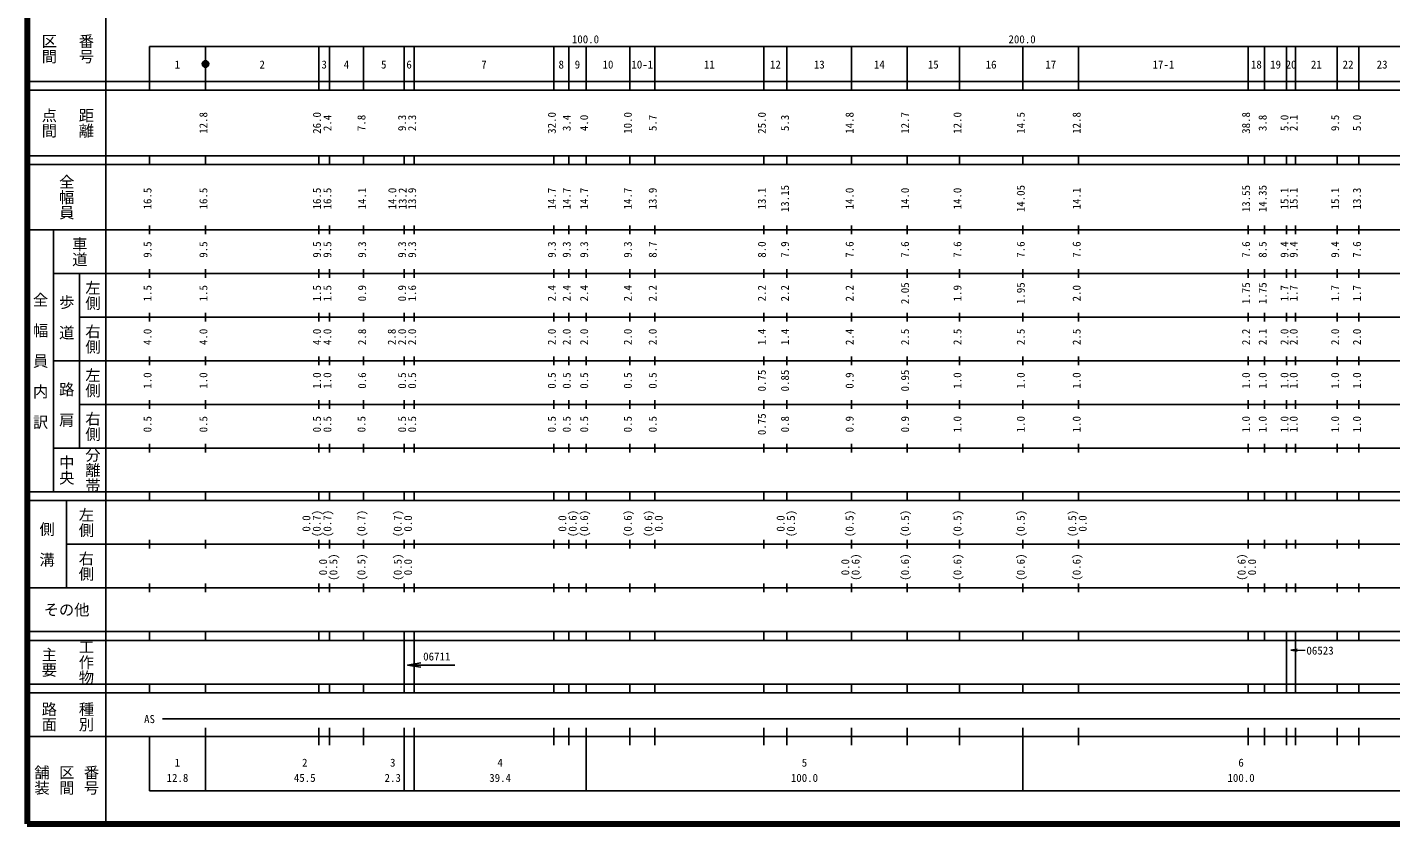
# Model space of a CAD drawing. Units: millimetres on the paper, enlarged 1000 times. Extents: x 40000 to 680000, y 20000 to 380000.
# Drawn here: x 40000 to 352278, y 20000 to 202409 of the extents above; entities that cross this region are included whole.
import ezdxf
from ezdxf.enums import TextEntityAlignment as Align

# ---------------------------------------------------------------- set-up
doc = ezdxf.new("R2010")
doc.units = ezdxf.units.MM
doc.header["$LTSCALE"] = 1000
for name, color, linetype, lineweight in [('M-TTL', 2, 'Continuous', 140), ('M-TTL-BAND', 7, 'Continuous', 25), ('M-TTL-TXT', 7, 'Continuous', 13)]:
    doc.layers.add(name, color=color, linetype=linetype, lineweight=lineweight)
doc.styles.add('@ＭＳ ゴシック', font='')
doc.styles.add('ＭＳ ゴシック', font='')
doc.styles.get('@ＭＳ ゴシック').set_extended_font_data('@MS Gothic')
doc.styles.get('ＭＳ ゴシック').set_extended_font_data('MS Gothic')

# ---------------------------------------------------------------- blocks, each defined once
blk = doc.blocks.new('open_arrow')
at = {"color": 0, "linetype": 'Continuous', "lineweight": -2}
blk.add_lwpolyline([(7.5, 1.25), (0, 0), (7.5, -1.25)], dxfattribs=at)

msp = doc.modelspace()

# ---------------------------------------------------------------- linework, layer by layer
at = {"layer": 'M-TTL'}
for p, q in [((40000, 380000), (40000, 20000)), ((40000, 20000), (680000, 20000))]:
    msp.add_line(p, q, dxfattribs=at)
at = {"layer": 'M-TTL-BAND'}
for p, q in [((58000, 370000), (58000, 20000)), ((68000, 198000), (68000, 188000)), ((68000, 198000), (579000, 198000)), ((80800, 188000), (80800, 198000)), ((106800, 188000), (106800, 198000)), ((109200, 188000), (109200, 198000)), ((117000, 188000), (117000, 198000)), ((126300, 188000), (126300, 198000)), ((128600, 188000), (128600, 198000)), ((160600, 188000), (160600, 198000)), ((164000, 188000), (164000, 198000)), ((168000, 188000), (168000, 198000)), ((178000, 188000), (178000, 198000)), ((183700, 188000), (183700, 198000)), ((208700, 188000), (208700, 198000)), ((214000, 188000), (214000, 198000)), ((228800, 188000), (228800, 198000)), ((241500, 188000), (241500, 198000)), ((253500, 188000), (253500, 198000)), ((268000, 188000), (268000, 198000)), ((280800, 188000), (280800, 198000)), ((319600, 188000), (319600, 198000)), ((323400, 188000), (323400, 198000)), ((328400, 188000), (328400, 198000)), ((330500, 188000), (330500, 198000)), ((340000, 188000), (340000, 198000)), ((345000, 188000), (345000, 198000)), ((40000, 190000), (579000, 190000)), ((40000, 188000), (579000, 188000)), ((40000, 173000), (579000, 173000)), ((68000, 171000), (68000, 173000)), ((80800, 171000), (80800, 173000)), ((106800, 171000), (106800, 173000)), ((109200, 171000), (109200, 173000)), ((117000, 171000), (117000, 173000)), ((126300, 171000), (126300, 173000)), ((128600, 171000), (128600, 173000)), ((160600, 171000), (160600, 173000)), ((164000, 171000), (164000, 173000)), ((168000, 171000), (168000, 173000)), ((178000, 171000), (178000, 173000)), ((183700, 171000), (183700, 173000)), ((208700, 171000), (208700, 173000)), ((214000, 171000), (214000, 173000)), ((228800, 171000), (228800, 173000)), ((241500, 171000), (241500, 173000)), ((253500, 171000), (253500, 173000)), ((268000, 171000), (268000, 173000)), ((280800, 171000), (280800, 173000)), ((319600, 171000), (319600, 173000)), ((323400, 171000), (323400, 173000)), ((328400, 171000), (328400, 173000)), ((330500, 171000), (330500, 173000)), ((340000, 171000), (340000, 173000)), ((345000, 171000), (345000, 173000)), ((40000, 171000), (579000, 171000)), ((68000, 155000), (68000, 157000)), ((80800, 155000), (80800, 157000)), ((106800, 155000), (106800, 157000)), ((109200, 155000), (109200, 157000)), ((117000, 155000), (117000, 157000)), ((126300, 155000), (126300, 157000)), ((128600, 155000), (128600, 157000)), ((160600, 155000), (160600, 157000)), ((164000, 155000), (164000, 157000)), ((168000, 155000), (168000, 157000)), ((178000, 155000), (178000, 157000)), ((183700, 155000), (183700, 157000)), ((208700, 155000), (208700, 157000)), ((214000, 155000), (214000, 157000)), ((228800, 155000), (228800, 157000)), ((241500, 155000), (241500, 157000)), ((253500, 155000), (253500, 157000)), ((268000, 155000), (268000, 157000)), ((280800, 155000), (280800, 157000)), ((319600, 155000), (319600, 157000)), ((323400, 155000), (323400, 157000)), ((328400, 155000), (328400, 157000)), ((330500, 155000), (330500, 157000)), ((340000, 155000), (340000, 157000)), ((345000, 155000), (345000, 157000)), ((40000, 156000), (579000, 156000)), ((46000, 96000), (46000, 156000)), ((68000, 145000), (68000, 147000)), ((80800, 145000), (80800, 147000)), ((106800, 145000), (106800, 147000)), ((109200, 145000), (109200, 147000)), ((117000, 145000), (117000, 147000)), ((126300, 145000), (126300, 147000)), ((128600, 145000), (128600, 147000)), ((160600, 145000), (160600, 147000)), ((164000, 145000), (164000, 147000)), ((168000, 145000), (168000, 147000)), ((178000, 145000), (178000, 147000)), ((183700, 145000), (183700, 147000)), ((208700, 145000), (208700, 147000)), ((214000, 145000), (214000, 147000)), ((228800, 145000), (228800, 147000)), ((241500, 145000), (241500, 147000)), ((253500, 145000), (253500, 147000)), ((268000, 145000), (268000, 147000)), ((280800, 145000), (280800, 147000)), ((319600, 145000), (319600, 147000)), ((323400, 145000), (323400, 147000)), ((328400, 145000), (328400, 147000)), ((330500, 145000), (330500, 147000)), ((340000, 145000), (340000, 147000)), ((345000, 145000), (345000, 147000)), ((46000, 146000), (579000, 146000)), ((52000, 146000), (52000, 106000)), ((52000, 136000), (579000, 136000)), ((68000, 135000), (68000, 137000)), ((80800, 135000), (80800, 137000)), ((106800, 135000), (106800, 137000)), ((109200, 135000), (109200, 137000)), ((117000, 135000), (117000, 137000)), ((126300, 135000), (126300, 137000)), ((128600, 135000), (128600, 137000)), ((160600, 135000), (160600, 137000)), ((164000, 135000), (164000, 137000)), ((168000, 135000), (168000, 137000)), ((178000, 135000), (178000, 137000)), ((183700, 135000), (183700, 137000)), ((208700, 135000), (208700, 137000)), ((214000, 135000), (214000, 137000)), ((228800, 135000), (228800, 137000)), ((241500, 135000), (241500, 137000)), ((253500, 135000), (253500, 137000)), ((268000, 135000), (268000, 137000)), ((280800, 135000), (280800, 137000)), ((319600, 135000), (319600, 137000)), ((323400, 135000), (323400, 137000)), ((328400, 135000), (328400, 137000)), ((330500, 135000), (330500, 137000)), ((340000, 135000), (340000, 137000)), ((345000, 135000), (345000, 137000)), ((46000, 126000), (579000, 126000)), ((68000, 125000), (68000, 127000)), ((80800, 125000), (80800, 127000)), ((106800, 125000), (106800, 127000)), ((109200, 125000), (109200, 127000)), ((117000, 125000), (117000, 127000)), ((126300, 125000), (126300, 127000)), ((128600, 125000), (128600, 127000)), ((160600, 125000), (160600, 127000)), ((164000, 125000), (164000, 127000)), ((168000, 125000), (168000, 127000)), ((178000, 125000), (178000, 127000)), ((183700, 125000), (183700, 127000)), ((208700, 125000), (208700, 127000)), ((214000, 125000), (214000, 127000)), ((228800, 125000), (228800, 127000)), ((241500, 125000), (241500, 127000)), ((253500, 125000), (253500, 127000)), ((268000, 125000), (268000, 127000)), ((280800, 125000), (280800, 127000)), ((319600, 125000), (319600, 127000)), ((323400, 125000), (323400, 127000)), ((328400, 125000), (328400, 127000)), ((330500, 125000), (330500, 127000)), ((340000, 125000), (340000, 127000)), ((345000, 125000), (345000, 127000)), ((52000, 116000), (579000, 116000)), ((68000, 115000), (68000, 117000)), ((80800, 115000), (80800, 117000)), ((106800, 115000), (106800, 117000)), ((109200, 115000), (109200, 117000)), ((117000, 115000), (117000, 117000)), ((126300, 115000), (126300, 117000)), ((128600, 115000), (128600, 117000)), ((160600, 115000), (160600, 117000)), ((164000, 115000), (164000, 117000)), ((168000, 115000), (168000, 117000)), ((178000, 115000), (178000, 117000)), ((183700, 115000), (183700, 117000)), ((208700, 115000), (208700, 117000)), ((214000, 115000), (214000, 117000)), ((228800, 115000), (228800, 117000)), ((241500, 115000), (241500, 117000)), ((253500, 115000), (253500, 117000)), ((268000, 115000), (268000, 117000)), ((280800, 115000), (280800, 117000)), ((319600, 115000), (319600, 117000)), ((323400, 115000), (323400, 117000)), ((328400, 115000), (328400, 117000)), ((330500, 115000), (330500, 117000)), ((340000, 115000), (340000, 117000)), ((345000, 115000), (345000, 117000)), ((68000, 105000), (68000, 107000)), ((80800, 105000), (80800, 107000)), ((106800, 105000), (106800, 107000)), ((109200, 105000), (109200, 107000)), ((117000, 105000), (117000, 107000)), ((126300, 105000), (126300, 107000)), ((128600, 105000), (128600, 107000)), ((160600, 105000), (160600, 107000)), ((164000, 105000), (164000, 107000)), ((168000, 105000), (168000, 107000)), ((178000, 105000), (178000, 107000)), ((183700, 105000), (183700, 107000)), ((208700, 105000), (208700, 107000)), ((214000, 105000), (214000, 107000)), ((228800, 105000), (228800, 107000)), ((241500, 105000), (241500, 107000)), ((253500, 105000), (253500, 107000)), ((268000, 105000), (268000, 107000)), ((280800, 105000), (280800, 107000)), ((319600, 105000), (319600, 107000)), ((323400, 105000), (323400, 107000)), ((328400, 105000), (328400, 107000)), ((330500, 105000), (330500, 107000)), ((340000, 105000), (340000, 107000)), ((345000, 105000), (345000, 107000)), ((46000, 106000), (579000, 106000)), ((40000, 96000), (579000, 96000)), ((40000, 94000), (579000, 94000)), ((49000, 94000), (49000, 74000)), ((68000, 94000), (68000, 96000)), ((80800, 94000), (80800, 96000)), ((106800, 94000), (106800, 96000)), ((109200, 94000), (109200, 96000)), ((117000, 94000), (117000, 96000)), ((126300, 94000), (126300, 96000)), ((128600, 94000), (128600, 96000)), ((160600, 94000), (160600, 96000)), ((164000, 94000), (164000, 96000)), ((168000, 94000), (168000, 96000)), ((178000, 94000), (178000, 96000)), ((183700, 94000), (183700, 96000)), ((208700, 94000), (208700, 96000)), ((214000, 94000), (214000, 96000)), ((228800, 94000), (228800, 96000)), ((241500, 94000), (241500, 96000)), ((253500, 94000), (253500, 96000)), ((268000, 94000), (268000, 96000)), ((280800, 94000), (280800, 96000)), ((319600, 94000), (319600, 96000)), ((323400, 94000), (323400, 96000)), ((328400, 94000), (328400, 96000)), ((330500, 94000), (330500, 96000)), ((340000, 94000), (340000, 96000)), ((345000, 94000), (345000, 96000)), ((68000, 83000), (68000, 85000)), ((80800, 83000), (80800, 85000)), ((106800, 83000), (106800, 85000)), ((109200, 83000), (109200, 85000)), ((117000, 83000), (117000, 85000)), ((126300, 83000), (126300, 85000)), ((128600, 83000), (128600, 85000)), ((160600, 83000), (160600, 85000)), ((164000, 83000), (164000, 85000)), ((168000, 83000), (168000, 85000)), ((178000, 83000), (178000, 85000)), ((183700, 83000), (183700, 85000)), ((208700, 83000), (208700, 85000)), ((214000, 83000), (214000, 85000)), ((228800, 83000), (228800, 85000)), ((241500, 83000), (241500, 85000)), ((253500, 83000), (253500, 85000)), ((268000, 83000), (268000, 85000)), ((280800, 83000), (280800, 85000)), ((319600, 83000), (319600, 85000)), ((323400, 83000), (323400, 85000)), ((328400, 83000), (328400, 85000)), ((330500, 83000), (330500, 85000)), ((340000, 83000), (340000, 85000)), ((345000, 83000), (345000, 85000)), ((49000, 84000), (579000, 84000)), ((68000, 73000), (68000, 75000)), ((80800, 73000), (80800, 75000)), ((106800, 73000), (106800, 75000)), ((109200, 73000), (109200, 75000)), ((117000, 73000), (117000, 75000)), ((126300, 73000), (126300, 75000)), ((128600, 73000), (128600, 75000)), ((160600, 73000), (160600, 75000)), ((164000, 73000), (164000, 75000)), ((168000, 73000), (168000, 75000)), ((178000, 73000), (178000, 75000)), ((183700, 73000), (183700, 75000)), ((208700, 73000), (208700, 75000)), ((214000, 73000), (214000, 75000)), ((228800, 73000), (228800, 75000)), ((241500, 73000), (241500, 75000)), ((253500, 73000), (253500, 75000)), ((268000, 73000), (268000, 75000)), ((280800, 73000), (280800, 75000)), ((319600, 73000), (319600, 75000)), ((323400, 73000), (323400, 75000)), ((328400, 73000), (328400, 75000)), ((330500, 73000), (330500, 75000)), ((340000, 73000), (340000, 75000)), ((345000, 73000), (345000, 75000)), ((40000, 74000), (579000, 74000)), ((40000, 64000), (579000, 64000)), ((68000, 62000), (68000, 64000)), ((80800, 62000), (80800, 64000)), ((106800, 62000), (106800, 64000)), ((109200, 62000), (109200, 64000)), ((117000, 62000), (117000, 64000)), ((126300, 62000), (126300, 64000)), ((128600, 62000), (128600, 64000)), ((160600, 62000), (160600, 64000)), ((164000, 62000), (164000, 64000)), ((168000, 62000), (168000, 64000)), ((178000, 62000), (178000, 64000)), ((183700, 62000), (183700, 64000)), ((208700, 62000), (208700, 64000)), ((214000, 62000), (214000, 64000)), ((228800, 62000), (228800, 64000)), ((241500, 62000), (241500, 64000)), ((253500, 62000), (253500, 64000)), ((268000, 62000), (268000, 64000)), ((280800, 62000), (280800, 64000)), ((319600, 62000), (319600, 64000)), ((323400, 62000), (323400, 64000)), ((328400, 62000), (328400, 64000)), ((330500, 62000), (330500, 64000)), ((340000, 62000), (340000, 64000)), ((345000, 62000), (345000, 64000)), ((40000, 62000), (579000, 62000)), ((126300, 52000), (126300, 62000)), ((128600, 52000), (128600, 62000)), ((328400, 52000), (328400, 62000)), ((330500, 52000), (330500, 62000)), ((127105, 56336), (137927, 56336)), ((40000, 52000), (579000, 52000)), ((40000, 50000), (579000, 50000)), ((68000, 50000), (68000, 52000)), ((80800, 50000), (80800, 52000)), ((106800, 50000), (106800, 52000)), ((109200, 50000), (109200, 52000)), ((117000, 50000), (117000, 52000)), ((126300, 50000), (126300, 52000)), ((128600, 50000), (128600, 52000)), ((160600, 50000), (160600, 52000)), ((164000, 50000), (164000, 52000)), ((168000, 50000), (168000, 52000)), ((178000, 50000), (178000, 52000)), ((183700, 50000), (183700, 52000)), ((208700, 50000), (208700, 52000)), ((214000, 50000), (214000, 52000)), ((228800, 50000), (228800, 52000)), ((241500, 50000), (241500, 52000)), ((253500, 50000), (253500, 52000)), ((268000, 50000), (268000, 52000)), ((280800, 50000), (280800, 52000)), ((319600, 50000), (319600, 52000)), ((323400, 50000), (323400, 52000)), ((328400, 50000), (328400, 52000)), ((330500, 50000), (330500, 52000)), ((340000, 50000), (340000, 52000)), ((345000, 50000), (345000, 52000)), ((71000, 44000), (565000, 44000)), ((80800, 27500), (80800, 42000)), ((106800, 38000), (106800, 42000)), ((109200, 38000), (109200, 42000)), ((117000, 38000), (117000, 42000)), ((126300, 27500), (126300, 42000)), ((128600, 27500), (128600, 42000)), ((160600, 38000), (160600, 42000)), ((164000, 38000), (164000, 42000)), ((168000, 27500), (168000, 42000)), ((178000, 38000), (178000, 42000)), ((183700, 38000), (183700, 42000)), ((208700, 38000), (208700, 42000)), ((214000, 38000), (214000, 42000)), ((228800, 38000), (228800, 42000)), ((241500, 38000), (241500, 42000)), ((253500, 38000), (253500, 42000)), ((268000, 27500), (268000, 42000)), ((280800, 38000), (280800, 42000)), ((319600, 38000), (319600, 42000)), ((323400, 38000), (323400, 42000)), ((328400, 38000), (328400, 42000)), ((330500, 38000), (330500, 42000)), ((340000, 38000), (340000, 42000)), ((345000, 38000), (345000, 42000)), ((40000, 40000), (579000, 40000)), ((68000, 40000), (68000, 27500)), ((68000, 27500), (579000, 27500))]:
    msp.add_line(p, q, dxfattribs=at)
for radius in [750, 650, 550, 450, 350, 250, 150, 50]:
    msp.add_circle((80800, 194000), radius, dxfattribs=at)
at = {"layer": 'M-TTL-TXT'}
msp.add_line((329367, 59751), (332653, 59751), dxfattribs=at)

# ---------------------------------------------------------------- block references
at = {"layer": 'M-TTL-BAND', "xscale": 400, "yscale": 400}
msp.add_blockref('open_arrow', (127105, 56336), dxfattribs=at)
at = {"layer": 'M-TTL-TXT', "xscale": 200, "yscale": 200}
msp.add_blockref('open_arrow', (329367, 59751), dxfattribs=at)

# ---------------------------------------------------------------- texts
at = {"layer": 'M-TTL-BAND', "style": '@ＭＳ ゴシック'}
for s, p in [('区間', (45000, 197500)), ('番号', (53500, 197500)), ('点間', (45000, 180500)), ('距離', (53500, 180500)), ('全幅員', (49000, 163500)), ('車道', (52000, 151000)), ('左側', (55000, 141000)), ('全\u3000幅\u3000員\u3000内\u3000訳', (43000, 126000)), ('歩\u3000道', (49000, 136000)), ('右側', (55000, 131000)), ('左側', (55000, 121000)), ('路\u3000肩', (49000, 116000)), ('右側', (55000, 111000)), ('中央', (49000, 101000)), ('分離帯', (55000, 101000)), ('左側', (53500, 89000)), ('側\u3000溝', (44500, 84000)), ('右側', (53500, 79000)), ('主要', (45000, 57000)), ('工作物', (53500, 57000)), ('路面', (45000, 44500)), ('種別', (53500, 44500)), ('舗装', (43333, 30000)), ('区間', (49000, 30000)), ('番号', (54667, 30000))]:
    msp.add_text(s, height=2566, rotation=270, dxfattribs=at).set_placement(p, align=Align.MIDDLE_CENTER)
at = {"layer": 'M-TTL-BAND', "style": 'ＭＳ ゴシック'}
for s, p in [('100.0', (167844, 198195)), ('200.0', (267844, 198195)), ('1', (74400, 192405)), ('2', (93800, 192405)), ('3', (108000, 192405)), ('4', (113100, 192405)), ('5', (121650, 192405)), ('6', (127450, 192405)), ('7', (144600, 192405)), ('8', (162300, 192405)), ('9', (166000, 192405)), ('10', (173000, 192405)), ('10-1', (180850, 192405)), ('11', (196200, 192405)), ('12', (211350, 192405)), ('13', (221400, 192405)), ('14', (235150, 192405)), ('15', (247500, 192405)), ('16', (260750, 192405)), ('17', (274400, 192405)), ('17-1', (300200, 192405)), ('18', (321500, 192405)), ('19', (325900, 192405)), ('20', (329450, 192405)), ('21', (335250, 192405)), ('22', (342500, 192405)), ('23', (350300, 192405)), ('AS', (68000, 42500)), ('AS', (68000, 42500)), ('1', (74400, 32523)), ('2', (103550, 32523)), ('3', (123705, 32523)), ('4', (148300, 32523)), ('5', (218000, 32523)), ('6', (318000, 32523)), ('12.8', (74400, 29033)), ('45.5', (103550, 29033)), ('2.3', (123705, 29033)), ('39.4', (148300, 29033)), ('100.0', (218000, 29033)), ('100.0', (318000, 29033))]:
    msp.add_text(s, height=1833, dxfattribs=at).set_placement(p, align=Align.BOTTOM_CENTER)
for s, p in [('12.8', (81800, 180500)), ('26.0', (107800, 180500)), ('2.4', (110200, 180500)), ('7.8', (118000, 180500)), ('9.3', (127300, 180500)), ('2.3', (129600, 180500)), ('32.0', (161600, 180500)), ('3.4', (165000, 180500)), ('4.0', (169000, 180500)), ('10.0', (179000, 180500)), ('5.7', (184700, 180500)), ('25.0', (209700, 180500)), ('5.3', (215000, 180500)), ('14.8', (229800, 180500)), ('12.7', (242500, 180500)), ('12.0', (254500, 180500)), ('14.5', (269000, 180500)), ('12.8', (281800, 180500)), ('38.8', (320600, 180500)), ('3.8', (324400, 180500)), ('5.0', (329400, 180500)), ('2.1', (331500, 180500)), ('9.5', (341000, 180500)), ('5.0', (346000, 180500)), ('16.5', (69000, 163174)), ('16.5', (81800, 163174)), ('16.5', (107800, 163174)), ('16.5', (110200, 163174)), ('14.1', (118145, 163174)), ('14.0', (125060, 163174)), ('13.2', (127430, 163174)), ('13.9', (129600, 163174)), ('14.7', (161600, 163174)), ('14.7', (165000, 163174)), ('14.7', (169000, 163174)), ('14.7', (179000, 163174)), ('13.9', (184700, 163174)), ('13.1', (209700, 163174)), ('13.15', (215000, 163174)), ('14.0', (229800, 163174)), ('14.0', (242500, 163174)), ('14.0', (254500, 163174)), ('14.05', (269000, 163174)), ('14.1', (281800, 163174)), ('13.55', (320600, 163174)), ('14.35', (324400, 163174)), ('15.1', (329400, 163174)), ('15.1', (331500, 163174)), ('15.1', (341000, 163174)), ('13.3', (346000, 163174)), ('9.5', (69000, 151500)), ('9.5', (81800, 151500)), ('9.5', (107800, 151500)), ('9.5', (110200, 151500)), ('9.3', (118145, 151500)), ('9.3', (127300, 151500)), ('9.3', (129600, 151500)), ('9.3', (161600, 151500)), ('9.3', (165000, 151500)), ('9.3', (169000, 151500)), ('9.3', (179000, 151500)), ('8.7', (184700, 151500)), ('8.0', (209700, 151500)), ('7.9', (215000, 151500)), ('7.6', (229800, 151500)), ('7.6', (242500, 151500)), ('7.6', (254500, 151500)), ('7.6', (269000, 151500)), ('7.6', (281800, 151500)), ('7.6', (320600, 151500)), ('8.5', (324400, 151500)), ('9.4', (329400, 151500)), ('9.4', (331500, 151500)), ('9.4', (341000, 151500)), ('7.6', (346000, 151500)), ('2.05', (242500, 141500)), ('1.95', (269000, 141500)), ('1.75', (320600, 141500)), ('1.75', (324400, 141500)), ('1.5', (69000, 141500)), ('1.5', (81800, 141500)), ('1.5', (107800, 141500)), ('1.5', (110200, 141500)), ('0.9', (118145, 141500)), ('0.9', (127300, 141500)), ('1.6', (129600, 141500)), ('2.4', (161600, 141500)), ('2.4', (165000, 141500)), ('2.4', (169000, 141500)), ('2.4', (179000, 141500)), ('2.2', (184700, 141500)), ('2.2', (209700, 141500)), ('2.2', (215000, 141500)), ('2.2', (229800, 141500)), ('1.9', (254500, 141500)), ('2.0', (281800, 141500)), ('1.7', (329400, 141500)), ('1.7', (331500, 141500)), ('1.7', (341000, 141500)), ('1.7', (346000, 141500)), ('4.0', (69000, 131500)), ('4.0', (81800, 131500)), ('4.0', (107800, 131500)), ('4.0', (110200, 131500)), ('2.8', (118145, 131500)), ('2.8', (124937, 131500)), ('2.0', (127307, 131500)), ('2.0', (129600, 131500)), ('2.0', (161600, 131500)), ('2.0', (165000, 131500)), ('2.0', (169000, 131500)), ('2.0', (179000, 131500)), ('2.0', (184700, 131500)), ('1.4', (209700, 131500)), ('1.4', (215000, 131500)), ('2.4', (229800, 131500)), ('2.5', (242500, 131500)), ('2.5', (254500, 131500)), ('2.5', (269000, 131500)), ('2.5', (281800, 131500)), ('2.2', (320600, 131500)), ('2.1', (324400, 131500)), ('2.0', (329400, 131500)), ('2.0', (331500, 131500)), ('2.0', (341000, 131500)), ('2.0', (346000, 131500)), ('1.0', (69000, 121500)), ('1.0', (81800, 121500)), ('1.0', (107800, 121500)), ('1.0', (110200, 121500)), ('0.6', (118145, 121500)), ('0.5', (127300, 121500)), ('0.5', (129600, 121500)), ('0.5', (161600, 121500)), ('0.5', (165000, 121500)), ('0.5', (169000, 121500)), ('0.5', (179000, 121500)), ('0.5', (184700, 121500)), ('0.75', (209700, 121500)), ('0.85', (215000, 121500)), ('0.9', (229800, 121500)), ('0.95', (242500, 121500)), ('1.0', (254500, 121500)), ('1.0', (269000, 121500)), ('1.0', (281800, 121500)), ('1.0', (320600, 121500)), ('1.0', (324400, 121500)), ('1.0', (329400, 121500)), ('1.0', (331500, 121500)), ('1.0', (341000, 121500)), ('1.0', (346000, 121500)), ('0.5', (69000, 111500)), ('0.5', (81800, 111500)), ('0.5', (107800, 111500)), ('0.5', (110200, 111500)), ('0.5', (118000, 111500)), ('0.5', (127300, 111500)), ('0.5', (129600, 111500)), ('0.5', (161600, 111500)), ('0.5', (165000, 111500)), ('0.5', (169000, 111500)), ('0.5', (179000, 111500)), ('0.5', (184700, 111500)), ('0.75', (209700, 111500)), ('0.8', (215000, 111500)), ('0.9', (229800, 111500)), ('0.9', (242500, 111500)), ('1.0', (254500, 111500)), ('1.0', (269000, 111500)), ('1.0', (281800, 111500)), ('1.0', (320600, 111500)), ('1.0', (324400, 111500)), ('1.0', (329400, 111500)), ('1.0', (331500, 111500)), ('1.0', (341000, 111500)), ('1.0', (346000, 111500)), ('(0.7)', (107750, 88764)), ('(0.7)', (110200, 88764)), ('(0.7)', (118000, 88764)), ('(0.7)', (126300, 88764)), ('(0.6)', (166370, 88764)), ('(0.6)', (169000, 88764)), ('(0.6)', (179000, 88764)), ('(0.6)', (183700, 88764)), ('(0.5)', (216370, 88764)), ('(0.5)', (229800, 88764)), ('(0.5)', (242500, 88764)), ('(0.5)', (254500, 88764)), ('(0.5)', (269000, 88764)), ('(0.5)', (280800, 88764)), ('0.0', (105380, 88764)), ('0.0', (128670, 88764)), ('0.0', (164000, 88764)), ('0.0', (186070, 88764)), ('0.0', (214000, 88764)), ('0.0', (283170, 88764)), ('(0.5)', (111570, 78764)), ('(0.5)', (118000, 78764)), ('(0.5)', (126300, 78764)), ('(0.6)', (231170, 78764)), ('(0.6)', (242500, 78764)), ('(0.6)', (254500, 78764)), ('(0.6)', (269000, 78764)), ('(0.6)', (281800, 78764)), ('(0.6)', (319600, 78764)), ('0.0', (109200, 78764)), ('0.0', (128670, 78764)), ('0.0', (228800, 78764)), ('0.0', (321970, 78764))]:
    msp.add_text(s, height=1833, rotation=90, dxfattribs=at).set_placement(p, align=Align.BOTTOM_CENTER)
for s, height, p in [('その他', 2566, (49000, 69000)), ('06523', 1833, (336085, 59655))]:
    msp.add_text(s, height=height, dxfattribs=at).set_placement(p, align=Align.MIDDLE_CENTER)
msp.add_text('06711', height=1833, dxfattribs=at).set_placement((130677, 56836), align=Align.BOTTOM_LEFT)

doc.saveas('drawing.dxf')
